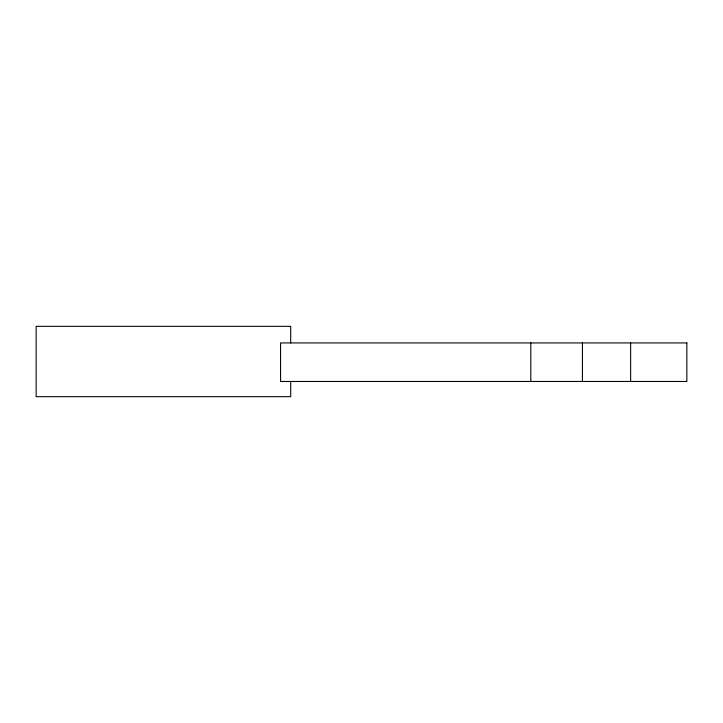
<?xml version="1.0" encoding="UTF-8"?>
<svg xmlns="http://www.w3.org/2000/svg" width="723" height="723" viewBox="0 0 723 723"><rect width="100%" height="100%" fill="white"/><g stroke="black" fill="none" stroke-linecap="round" stroke-linejoin="round"><path stroke-width="1.08" d="M630.637 342.937L630.637 381.473M582.431 342.937L582.431 381.473M530.809 342.937L530.809 381.473M290.7 342.937L290.7 326.326L36.15 326.326L36.15 396.674L290.7 396.674L290.7 381.473M686.85 342.937L280.569 342.937L280.569 381.473L686.85 381.473L686.85 342.937"/></g></svg>
